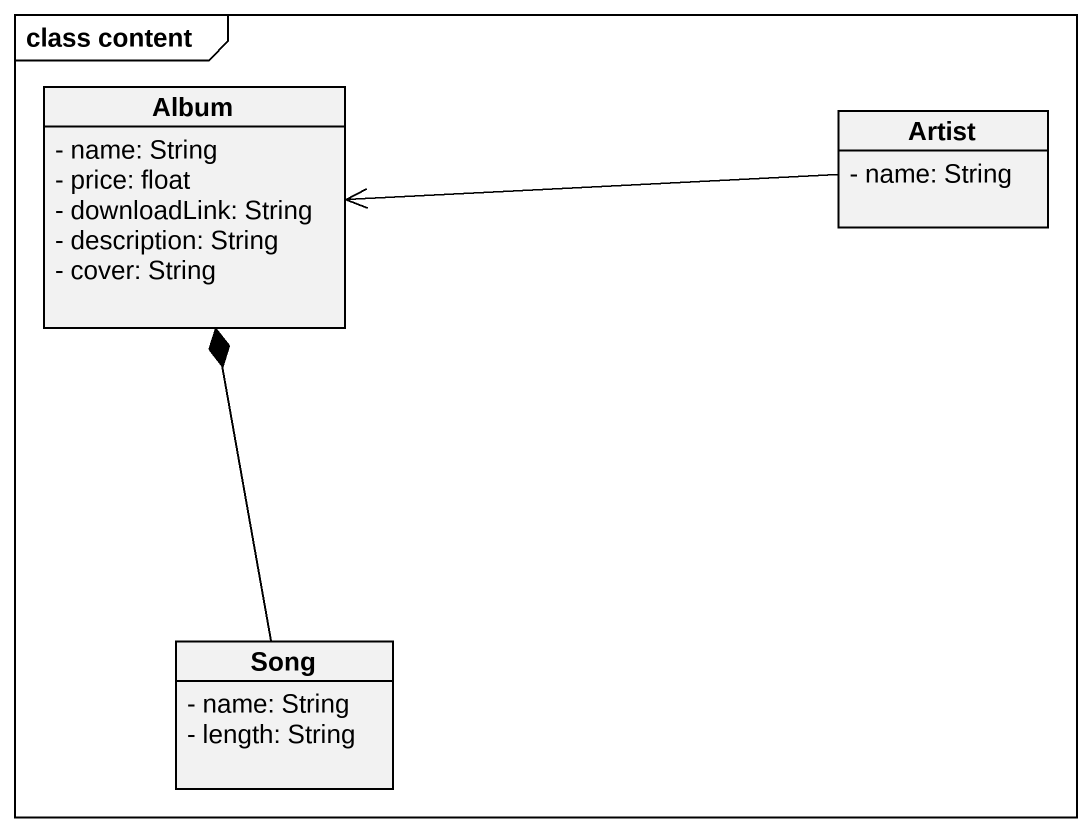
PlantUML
@startuml
mainframe class content
hide circle
hide empty members
skinparam classAttributeIconSize 0
class Album {
  - name: String
  - price: float
  - downloadLink: String
  - description: String
  - cover: String
}
class Artist {
  - name: String
}
class Song {
  - name: String
  - length: String
}
Artist -left-> Album
Song -up-* Album
@enduml
